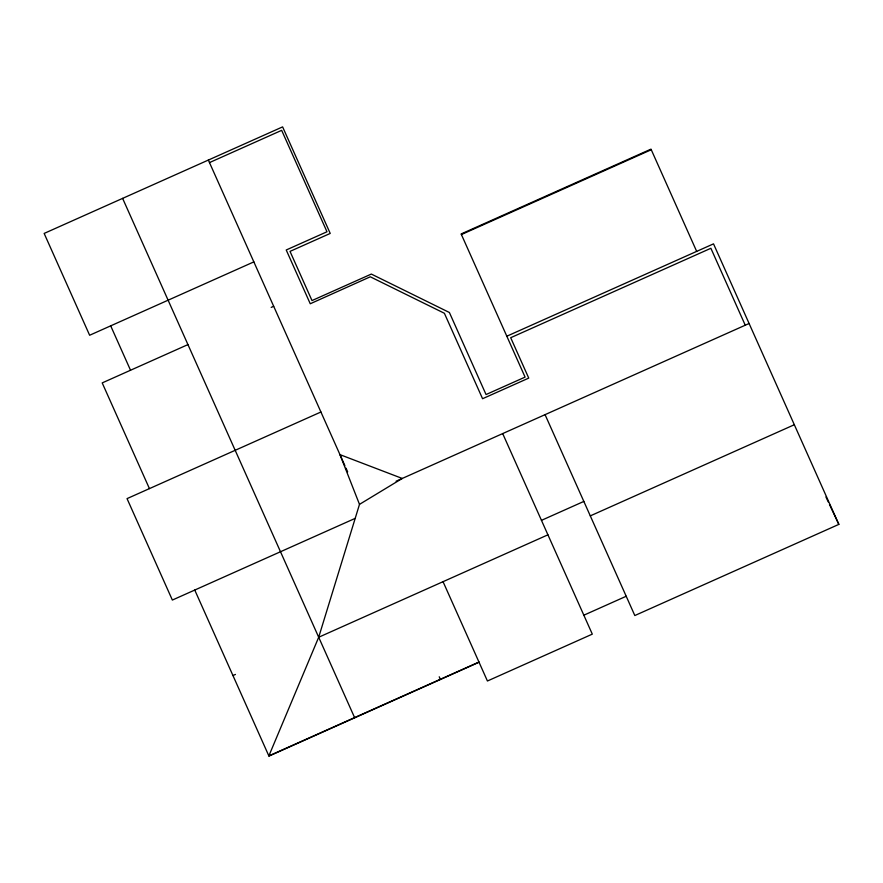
<?xml version="1.0" encoding="UTF-8"?>
<svg xmlns="http://www.w3.org/2000/svg" width="883" height="883" viewBox="0 0 883 883"><rect width="100%" height="100%" fill="white"/><g stroke="black" fill="none" stroke-linecap="round" stroke-linejoin="round"><path stroke-width="1.32" d="M478.961 662.051L268.862 755.914L318.697 637.239L359.491 504.37L339.966 454.635L402.262 478.454L359.491 504.37M209.481 162.593L281.666 130.342L326.986 231.776L286.224 249.988L310.253 303.763L370.286 276.798L444.392 313.277L482.571 398.719L528.74 378.101L510.694 337.714L710.881 248.278L745.252 325.209M253.851 261.887L89.636 335.253L44.15 233.432L282.615 126.887L330.22 233.432L290.021 251.39L311.997 300.573L371.335 274.072L449.392 312.494L486.047 394.546L525.087 377.107L461.136 233.951L650.992 149.128L696.676 251.39M187.947 344.591L102.207 382.902L149.437 488.619M271.202 307.394L273.686 306.291M461.401 234.558L651.257 149.735M320.915 412.008L127.042 498.619L172.362 600.054L355.054 518.431M506.82 336.213L713.519 243.863L838.85 524.381L634.822 615.539L545.065 414.646M396.103 481.202L749.093 323.498M541.467 520.352L583.84 501.423M232.957 675.539L235.441 674.435M318.697 637.239L547.924 534.822M590.297 515.882L794.325 424.734M583.84 615.197L626.213 596.257M479.039 662.239L268.951 756.113L194.757 590.054M825.947 497.008L828.287 501.986M829.468 504.48L838.85 524.381M502.692 433.586L592.305 634.137L487.427 681.003L443.045 581.676M208.355 160.066L344.911 465.705M346.015 468.167L347.659 471.864M439.226 676.786L440.429 679.491M122.616 198.377L354.69 717.802M110.695 325.849L130.529 370.242"/></g></svg>
